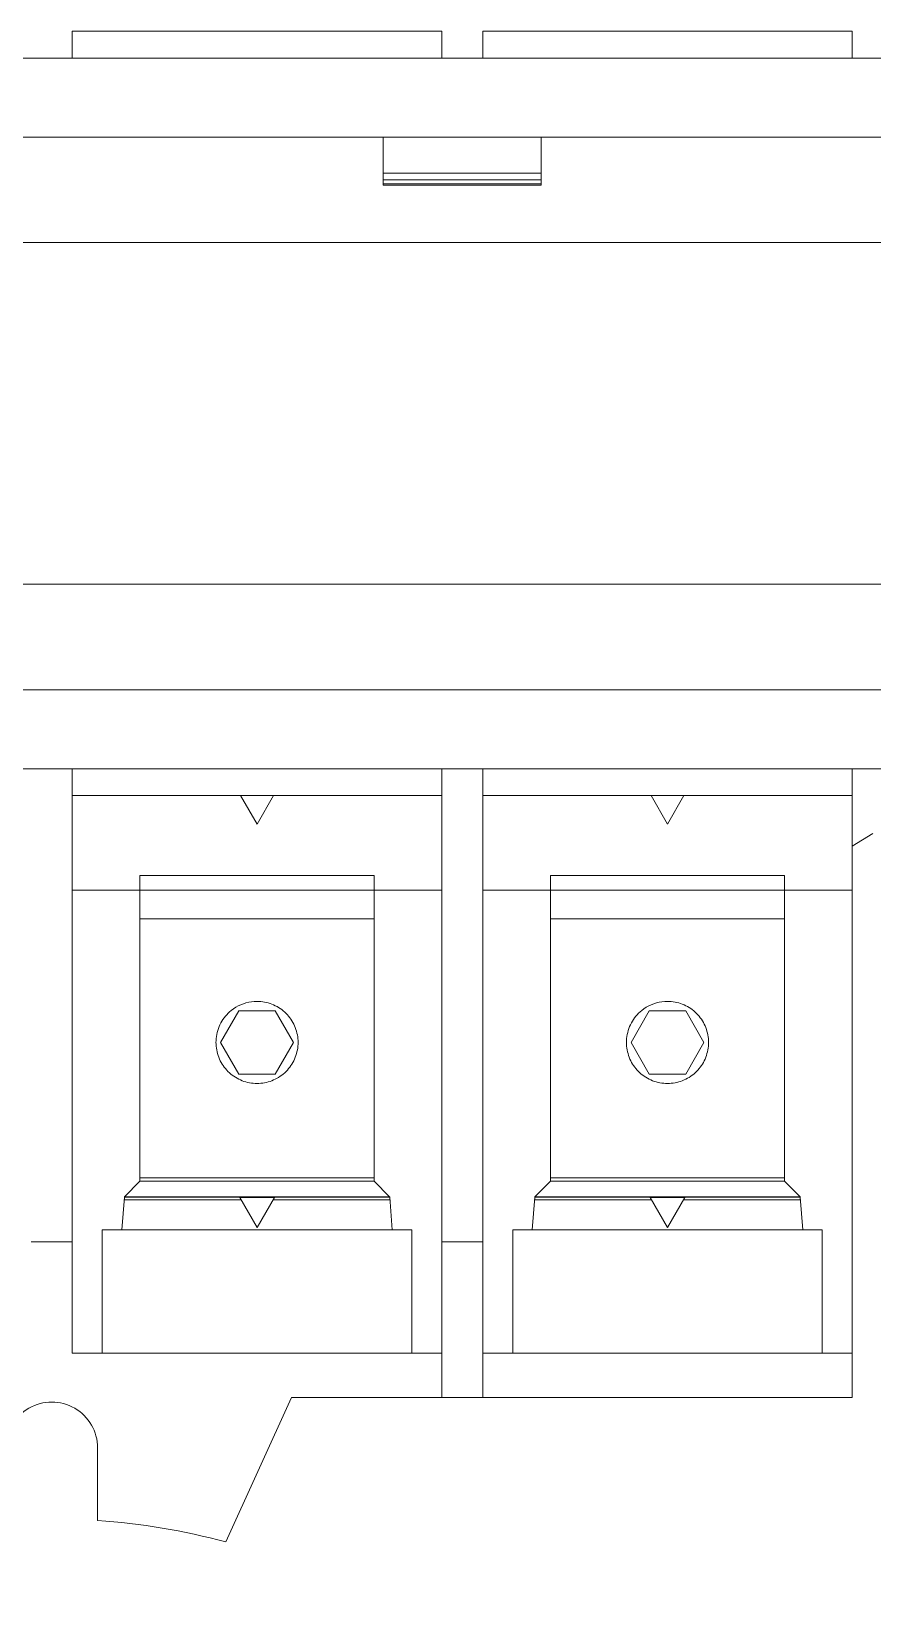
# Model space of a CAD drawing. Header units: millimetres. Extents: x 42151 to 59780, y 37376 to 44547.
# Drawn here: x 47221 to 47274.3, y 42607.9 to 42706.9 of the extents above; entities that cross this region are included whole.
import ezdxf

# ---------------------------------------------------------------- set-up
doc = ezdxf.new("R2010")
doc.units = ezdxf.units.MM
doc.set_wipeout_variables(frame=1)
doc.layers.add('! NO PLOT !', color=7, linetype='Continuous', true_color=0xff75dd, plot=False)
doc.layers.add('000-PI-Oprema', color=30, linetype='Continuous', lineweight=5)
doc.layers.add('004-PI-DIN Šina', color=3, linetype='Continuous')

# ---------------------------------------------------------------- blocks, each defined once
blk = doc.blocks.new('*U153')
at = {"layer": '004-PI-DIN Šina'}
blk.add_lwpolyline([(380, -17.5), (380, 17.5), (0, 17.5), (0, -17.5)], close=True, dxfattribs=at)
for points in [[(0, 12.5), (380, 12.5)], [(0, -12.5), (380, -12.5)]]:
    blk.add_lwpolyline(points, dxfattribs=at)
blk = doc.blocks.new('93444012 - Socomec')
blk.add_wipeout([(49752.772, 45329.634), (49959.472, 45329.634), (49959.472, 45389.334), (50071.472, 45389.334), (50071.472, 45374.334), (50074.472, 45367.406), (50074.472, 45167.262), (50071.481, 45160.748), (50071.481, 45144.334), (50022.052, 45144.334), (50022.052, 45130.534), (49981.412, 45130.534), (49981.412, 45144.334), (49959.472, 45144.334), (49959.472, 45205.034), (49752.772, 45205.034), (49752.772, 45239.934), (49751.472, 45240.734), (49751.472, 45293.934), (49752.772, 45294.734)]).dxf.layer = '! NO PLOT !'
at = {"layer": '000-PI-Oprema'}
for p, q in [((49816.472, 45291.534), (49804.772, 45291.534)), ((49804.772, 45291.534), (49804.772, 45289.834)), ((49828.172, 45291.534), (49816.472, 45291.534)), ((49828.172, 45289.834), (49828.172, 45291.534)), ((49842.472, 45291.534), (49830.772, 45291.534)), ((49830.772, 45291.534), (49830.772, 45289.834)), ((49854.172, 45291.534), (49842.472, 45291.534)), ((49854.172, 45289.834), (49854.172, 45291.534)), ((49751.472, 45289.834), (49959.472, 45289.834)), ((49802.172, 45289.834), (49802.172, 45289.834)), ((49802.172, 45289.834), (49802.172, 45289.834)), ((49804.772, 45289.834), (49804.772, 45289.834)), ((49804.772, 45289.834), (49804.772, 45289.834)), ((49828.172, 45289.834), (49828.172, 45289.834)), ((49828.172, 45289.834), (49828.172, 45289.834)), ((49830.772, 45289.834), (49830.772, 45289.834)), ((49830.772, 45289.834), (49830.772, 45289.834)), ((49854.172, 45289.834), (49854.172, 45289.834)), ((49751.472, 45284.834), (50067.972, 45284.834)), ((49824.472, 45284.834), (49824.472, 45284.834)), ((49824.472, 45284.834), (49824.472, 45282.542)), ((49834.472, 45284.834), (49834.472, 45284.834)), ((49834.472, 45284.834), (49834.472, 45282.542)), ((49824.472, 45282.542), (49834.472, 45282.542)), ((49824.472, 45282.542), (49834.472, 45282.542)), ((49824.472, 45282.542), (49824.472, 45282.127)), ((49824.472, 45282.127), (49834.472, 45282.127)), ((49824.472, 45281.797), (49824.472, 45282.127)), ((49824.472, 45281.878), (49834.472, 45281.878)), ((49834.472, 45282.542), (49834.472, 45282.127)), ((49834.472, 45281.797), (49834.472, 45282.127)), ((49834.472, 45281.797), (49824.472, 45281.797)), ((49751.472, 45278.151), (49959.472, 45278.151)), ((49751.472, 45256.517), (49959.472, 45256.517)), ((50067.972, 45249.834), (49751.472, 45249.834)), ((49751.472, 45244.834), (49959.472, 45244.834)), ((49802.172, 45244.834), (49802.172, 45244.834)), ((49802.172, 45244.834), (49802.172, 45244.834)), ((49804.772, 45244.834), (49804.772, 45243.134)), ((49804.772, 45244.834), (49804.772, 45244.834)), ((49804.772, 45244.834), (49804.772, 45244.834)), ((49828.172, 45244.834), (49828.172, 45244.834)), ((49828.172, 45244.834), (49828.172, 45244.834)), ((49828.172, 45243.134), (49828.172, 45244.834)), ((49830.772, 45244.834), (49830.772, 45243.134)), ((49830.772, 45244.834), (49830.772, 45244.834)), ((49830.772, 45244.834), (49830.772, 45244.834)), ((49854.172, 45244.834), (49854.172, 45244.834)), ((49854.172, 45243.134), (49854.172, 45244.834)), ((49816.472, 45243.134), (49804.772, 45243.134)), ((49804.772, 45243.134), (49804.772, 45237.157)), ((49804.772, 45243.134), (49804.772, 45243.134)), ((49815.433, 45243.134), (49815.433, 45243.134)), ((49815.433, 45243.134), (49816.472, 45241.334)), ((49828.172, 45243.134), (49816.472, 45243.134)), ((49816.472, 45241.334), (49817.511, 45243.134)), ((49817.511, 45243.134), (49817.511, 45243.134)), ((49828.172, 45237.157), (49828.172, 45243.134)), ((49828.172, 45243.134), (49828.172, 45243.134)), ((49842.472, 45243.134), (49830.772, 45243.134)), ((49830.772, 45243.134), (49830.772, 45237.157)), ((49830.772, 45243.134), (49830.772, 45243.134)), ((49841.433, 45243.134), (49841.433, 45243.134)), ((49841.433, 45243.134), (49842.472, 45241.334)), ((49854.172, 45243.134), (49842.472, 45243.134)), ((49842.472, 45241.334), (49843.511, 45243.134)), ((49843.511, 45243.134), (49843.511, 45243.134)), ((49854.172, 45237.157), (49854.172, 45243.134)), ((49854.172, 45243.134), (49854.172, 45243.134)), ((49816.472, 45241.334), (49816.472, 45241.334)), ((49842.472, 45241.334), (49842.472, 45241.334)), ((49854.172, 45239.934), (49855.472, 45240.734)), ((49854.172, 45239.934), (49854.172, 45239.934)), ((49809.052, 45238.084), (49809.052, 45238.084)), ((49809.052, 45238.084), (49809.052, 45235.334)), ((49823.892, 45238.084), (49809.052, 45238.084)), ((49823.892, 45238.084), (49823.892, 45235.334)), ((49823.892, 45238.084), (49823.892, 45238.084)), ((49835.052, 45238.084), (49835.052, 45238.084)), ((49835.052, 45235.334), (49835.052, 45238.084)), ((49849.892, 45238.084), (49835.052, 45238.084)), ((49849.892, 45238.084), (49849.892, 45235.334)), ((49849.892, 45238.084), (49849.892, 45238.084)), ((49804.772, 45237.157), (49804.772, 45237.034)), ((49804.772, 45237.157), (49805.936, 45237.157)), ((49804.772, 45237.157), (49804.772, 45237.157)), ((49804.772, 45237.157), (49804.772, 45237.157)), ((49804.772, 45237.157), (49804.772, 45237.157)), ((49804.772, 45237.157), (49804.772, 45237.157)), ((49804.772, 45237.157), (49804.772, 45237.157)), ((49804.772, 45237.157), (49804.772, 45237.157)), ((49804.772, 45237.034), (49804.772, 45207.834)), ((49805.936, 45237.157), (49807.102, 45237.157)), ((49807.102, 45237.157), (49808.27, 45237.157)), ((49808.27, 45237.157), (49809.439, 45237.157)), ((49809.439, 45237.157), (49810.609, 45237.157)), ((49810.609, 45237.157), (49811.781, 45237.157)), ((49811.781, 45237.157), (49812.953, 45237.157)), ((49812.953, 45237.157), (49814.125, 45237.157)), ((49814.125, 45237.157), (49815.299, 45237.157)), ((49815.299, 45237.157), (49816.472, 45237.157)), ((49816.472, 45237.157), (49817.538, 45237.157)), ((49817.538, 45237.157), (49818.605, 45237.157)), ((49818.605, 45237.157), (49819.671, 45237.157)), ((49819.671, 45237.157), (49820.737, 45237.157)), ((49820.737, 45237.157), (49821.802, 45237.157)), ((49821.802, 45237.157), (49822.866, 45237.157)), ((49822.866, 45237.157), (49823.93, 45237.157)), ((49823.93, 45237.157), (49824.992, 45237.157)), ((49824.992, 45237.157), (49826.054, 45237.157)), ((49826.054, 45237.157), (49827.113, 45237.157)), ((49827.113, 45237.157), (49828.172, 45237.157)), ((49828.172, 45237.034), (49828.172, 45237.157)), ((49828.172, 45237.157), (49828.172, 45237.157)), ((49828.172, 45237.157), (49828.172, 45237.157)), ((49828.172, 45237.157), (49828.172, 45237.157)), ((49828.172, 45237.157), (49828.172, 45237.157)), ((49828.172, 45237.157), (49828.172, 45237.157)), ((49828.172, 45237.157), (49828.172, 45237.157)), ((49828.172, 45207.834), (49828.172, 45237.034)), ((49830.772, 45237.157), (49830.772, 45237.034)), ((49830.772, 45237.157), (49831.936, 45237.157)), ((49830.772, 45237.157), (49830.772, 45237.157)), ((49830.772, 45237.157), (49830.772, 45237.157)), ((49830.772, 45237.157), (49830.772, 45237.157)), ((49830.772, 45237.157), (49830.772, 45237.157)), ((49830.772, 45237.157), (49830.772, 45237.157)), ((49830.772, 45237.157), (49830.772, 45237.157)), ((49830.772, 45237.034), (49830.772, 45207.834)), ((49831.936, 45237.157), (49833.102, 45237.157)), ((49833.102, 45237.157), (49834.27, 45237.157)), ((49834.27, 45237.157), (49835.439, 45237.157)), ((49835.439, 45237.157), (49836.609, 45237.157)), ((49836.609, 45237.157), (49837.781, 45237.157)), ((49837.781, 45237.157), (49838.953, 45237.157)), ((49838.953, 45237.157), (49840.125, 45237.157)), ((49840.125, 45237.157), (49841.299, 45237.157)), ((49841.299, 45237.157), (49842.472, 45237.157)), ((49842.472, 45237.157), (49843.538, 45237.157)), ((49843.538, 45237.157), (49844.605, 45237.157)), ((49844.605, 45237.157), (49845.671, 45237.157)), ((49845.671, 45237.157), (49846.737, 45237.157)), ((49846.737, 45237.157), (49847.802, 45237.157)), ((49847.802, 45237.157), (49848.866, 45237.157)), ((49848.866, 45237.157), (49849.93, 45237.157)), ((49849.93, 45237.157), (49850.992, 45237.157)), ((49850.992, 45237.157), (49852.054, 45237.157)), ((49852.054, 45237.157), (49853.113, 45237.157)), ((49853.113, 45237.157), (49854.172, 45237.157)), ((49854.172, 45237.034), (49854.172, 45237.157)), ((49854.172, 45237.157), (49854.172, 45237.157)), ((49854.172, 45237.157), (49854.172, 45237.157)), ((49854.172, 45237.157), (49854.172, 45237.157)), ((49854.172, 45237.157), (49854.172, 45237.157)), ((49854.172, 45237.157), (49854.172, 45237.157)), ((49854.172, 45237.157), (49854.172, 45237.157)), ((49854.172, 45207.834), (49854.172, 45237.034)), ((49809.052, 45235.334), (49809.052, 45235.334)), ((49809.052, 45218.714), (49809.052, 45235.334)), ((49823.892, 45235.334), (49809.052, 45235.334)), ((49823.892, 45235.334), (49823.892, 45235.334)), ((49823.892, 45235.334), (49823.892, 45218.714)), ((49835.052, 45235.334), (49835.052, 45235.334)), ((49835.052, 45218.714), (49835.052, 45235.334)), ((49849.892, 45235.334), (49835.052, 45235.334)), ((49849.892, 45235.334), (49849.892, 45235.334)), ((49849.892, 45235.334), (49849.892, 45218.714)), ((49814.162, 45227.509), (49815.317, 45229.509)), ((49814.644, 45229.358), (49814.555, 45229.265)), ((49814.738, 45229.447), (49814.644, 45229.358)), ((49814.837, 45229.53), (49814.738, 45229.447)), ((49814.978, 45229.637), (49814.837, 45229.53)), ((49815.126, 45229.733), (49814.978, 45229.637)), ((49815.281, 45229.82), (49815.126, 45229.733)), ((49815.44, 45229.895), (49815.281, 45229.82)), ((49815.317, 45229.509), (49817.627, 45229.509)), ((49815.317, 45229.509), (49815.317, 45229.509)), ((49815.605, 45229.96), (49815.44, 45229.895)), ((49815.773, 45230.013), (49815.605, 45229.96)), ((49815.945, 45230.055), (49815.773, 45230.013)), ((49816.12, 45230.085), (49815.945, 45230.055)), ((49816.296, 45230.103), (49816.12, 45230.085)), ((49816.472, 45230.109), (49816.296, 45230.103)), ((49816.592, 45230.106), (49816.472, 45230.109)), ((49816.712, 45230.098), (49816.592, 45230.106)), ((49816.831, 45230.084), (49816.712, 45230.098)), ((49816.95, 45230.064), (49816.831, 45230.084)), ((49817.068, 45230.04), (49816.95, 45230.064)), ((49817.184, 45230.009), (49817.068, 45230.04)), ((49817.299, 45229.974), (49817.184, 45230.009)), ((49817.411, 45229.933), (49817.299, 45229.974)), ((49817.522, 45229.887), (49817.411, 45229.933)), ((49817.631, 45229.836), (49817.522, 45229.887)), ((49817.627, 45229.509), (49818.781, 45227.509)), ((49817.627, 45229.509), (49817.627, 45229.509)), ((49817.737, 45229.78), (49817.631, 45229.836)), ((49817.841, 45229.719), (49817.737, 45229.78)), ((49817.942, 45229.653), (49817.841, 45229.719)), ((49818.039, 45229.583), (49817.942, 45229.653)), ((49818.133, 45229.509), (49818.039, 45229.583)), ((49818.223, 45229.43), (49818.133, 45229.509)), ((49818.31, 45229.347), (49818.223, 45229.43)), ((49818.393, 45229.26), (49818.31, 45229.347)), ((49840.162, 45227.509), (49841.317, 45229.509)), ((49840.644, 45229.358), (49840.555, 45229.265)), ((49840.738, 45229.447), (49840.644, 45229.358)), ((49840.837, 45229.53), (49840.738, 45229.447)), ((49840.978, 45229.637), (49840.837, 45229.53)), ((49841.126, 45229.733), (49840.978, 45229.637)), ((49841.281, 45229.82), (49841.126, 45229.733)), ((49841.44, 45229.895), (49841.281, 45229.82)), ((49841.317, 45229.509), (49843.627, 45229.509)), ((49841.317, 45229.509), (49841.317, 45229.509)), ((49841.605, 45229.96), (49841.44, 45229.895)), ((49841.773, 45230.013), (49841.605, 45229.96)), ((49841.945, 45230.055), (49841.773, 45230.013)), ((49842.12, 45230.085), (49841.945, 45230.055)), ((49842.296, 45230.103), (49842.12, 45230.085)), ((49842.472, 45230.109), (49842.296, 45230.103)), ((49842.592, 45230.106), (49842.472, 45230.109)), ((49842.712, 45230.098), (49842.592, 45230.106)), ((49842.831, 45230.084), (49842.712, 45230.098)), ((49842.95, 45230.064), (49842.831, 45230.084)), ((49843.068, 45230.04), (49842.95, 45230.064)), ((49843.184, 45230.009), (49843.068, 45230.04)), ((49843.299, 45229.974), (49843.184, 45230.009)), ((49843.411, 45229.933), (49843.299, 45229.974)), ((49843.522, 45229.887), (49843.411, 45229.933)), ((49843.631, 45229.836), (49843.522, 45229.887)), ((49843.627, 45229.509), (49844.781, 45227.509)), ((49843.627, 45229.509), (49843.627, 45229.509)), ((49843.737, 45229.78), (49843.631, 45229.836)), ((49843.841, 45229.719), (49843.737, 45229.78)), ((49843.942, 45229.653), (49843.841, 45229.719)), ((49844.039, 45229.583), (49843.942, 45229.653)), ((49844.133, 45229.509), (49844.039, 45229.583)), ((49844.223, 45229.43), (49844.133, 45229.509)), ((49844.31, 45229.347), (49844.223, 45229.43)), ((49844.393, 45229.26), (49844.31, 45229.347)), ((49814.026, 45228.39), (49813.985, 45228.269)), ((49814.072, 45228.51), (49814.026, 45228.39)), ((49814.125, 45228.627), (49814.072, 45228.51)), ((49814.183, 45228.742), (49814.125, 45228.627)), ((49814.247, 45228.854), (49814.183, 45228.742)), ((49814.316, 45228.962), (49814.247, 45228.854)), ((49814.39, 45229.067), (49814.316, 45228.962)), ((49814.47, 45229.168), (49814.39, 45229.067)), ((49814.555, 45229.265), (49814.47, 45229.168)), ((49818.472, 45229.169), (49818.393, 45229.26)), ((49818.547, 45229.075), (49818.472, 45229.169)), ((49818.617, 45228.978), (49818.547, 45229.075)), ((49818.682, 45228.878), (49818.617, 45228.978)), ((49818.743, 45228.774), (49818.682, 45228.878)), ((49818.799, 45228.668), (49818.743, 45228.774)), ((49818.85, 45228.559), (49818.799, 45228.668)), ((49818.896, 45228.448), (49818.85, 45228.559)), ((49818.937, 45228.335), (49818.896, 45228.448)), ((49818.973, 45228.22), (49818.937, 45228.335)), ((49840.026, 45228.39), (49839.985, 45228.269)), ((49840.072, 45228.51), (49840.026, 45228.39)), ((49840.125, 45228.627), (49840.072, 45228.51)), ((49840.183, 45228.742), (49840.125, 45228.627)), ((49840.247, 45228.854), (49840.183, 45228.742)), ((49840.316, 45228.962), (49840.247, 45228.854)), ((49840.39, 45229.067), (49840.316, 45228.962)), ((49840.47, 45229.168), (49840.39, 45229.067)), ((49840.555, 45229.265), (49840.47, 45229.168)), ((49844.472, 45229.169), (49844.393, 45229.26)), ((49844.547, 45229.075), (49844.472, 45229.169)), ((49844.617, 45228.978), (49844.547, 45229.075)), ((49844.682, 45228.878), (49844.617, 45228.978)), ((49844.743, 45228.774), (49844.682, 45228.878)), ((49844.799, 45228.668), (49844.743, 45228.774)), ((49844.85, 45228.559), (49844.799, 45228.668)), ((49844.896, 45228.448), (49844.85, 45228.559)), ((49844.937, 45228.335), (49844.896, 45228.448)), ((49844.973, 45228.22), (49844.937, 45228.335)), ((49813.875, 45227.637), (49813.872, 45227.509)), ((49813.872, 45227.509), (49813.875, 45227.389)), ((49813.885, 45227.765), (49813.875, 45227.637)), ((49813.875, 45227.389), (49813.883, 45227.269)), ((49813.901, 45227.893), (49813.885, 45227.765)), ((49813.923, 45228.02), (49813.901, 45227.893)), ((49813.951, 45228.145), (49813.923, 45228.02)), ((49813.985, 45228.269), (49813.951, 45228.145)), ((49814.162, 45227.509), (49814.162, 45227.509)), ((49815.317, 45225.509), (49814.162, 45227.509)), ((49818.781, 45227.509), (49817.627, 45225.509)), ((49818.781, 45227.509), (49818.781, 45227.509)), ((49819.003, 45228.104), (49818.973, 45228.22)), ((49819.027, 45227.987), (49819.003, 45228.104)), ((49819.047, 45227.869), (49819.027, 45227.987)), ((49819.06, 45227.749), (49819.047, 45227.869)), ((49819.069, 45227.629), (49819.06, 45227.749)), ((49819.061, 45227.269), (49819.069, 45227.389)), ((49819.072, 45227.509), (49819.069, 45227.629)), ((49819.069, 45227.389), (49819.072, 45227.509)), ((49839.875, 45227.637), (49839.872, 45227.509)), ((49839.872, 45227.509), (49839.875, 45227.389)), ((49839.885, 45227.765), (49839.875, 45227.637)), ((49839.875, 45227.389), (49839.883, 45227.269)), ((49839.901, 45227.893), (49839.885, 45227.765)), ((49839.923, 45228.02), (49839.901, 45227.893)), ((49839.951, 45228.145), (49839.923, 45228.02)), ((49839.985, 45228.269), (49839.951, 45228.145)), ((49840.162, 45227.509), (49840.162, 45227.509)), ((49841.317, 45225.509), (49840.162, 45227.509)), ((49844.781, 45227.509), (49843.627, 45225.509)), ((49844.781, 45227.509), (49844.781, 45227.509)), ((49845.003, 45228.104), (49844.973, 45228.22)), ((49845.027, 45227.987), (49845.003, 45228.104)), ((49845.047, 45227.869), (49845.027, 45227.987)), ((49845.06, 45227.749), (49845.047, 45227.869)), ((49845.069, 45227.629), (49845.06, 45227.749)), ((49845.061, 45227.269), (49845.069, 45227.389)), ((49845.072, 45227.509), (49845.069, 45227.629)), ((49845.069, 45227.389), (49845.072, 45227.509)), ((49813.883, 45227.269), (49813.897, 45227.15)), ((49813.897, 45227.15), (49813.916, 45227.031)), ((49813.916, 45227.031), (49813.941, 45226.914)), ((49813.941, 45226.914), (49813.971, 45226.797)), ((49813.971, 45226.797), (49814.007, 45226.683)), ((49814.007, 45226.683), (49814.047, 45226.57)), ((49814.047, 45226.57), (49814.093, 45226.459)), ((49814.093, 45226.459), (49814.144, 45226.351)), ((49814.144, 45226.351), (49814.2, 45226.244)), ((49818.744, 45226.245), (49818.8, 45226.351)), ((49818.8, 45226.351), (49818.85, 45226.459)), ((49818.85, 45226.459), (49818.896, 45226.57)), ((49818.896, 45226.57), (49818.937, 45226.683)), ((49818.937, 45226.683), (49818.972, 45226.798)), ((49818.972, 45226.798), (49819.003, 45226.914)), ((49819.003, 45226.914), (49819.028, 45227.032)), ((49819.028, 45227.032), (49819.047, 45227.15)), ((49819.047, 45227.15), (49819.061, 45227.269)), ((49839.883, 45227.269), (49839.897, 45227.15)), ((49839.897, 45227.15), (49839.916, 45227.031)), ((49839.916, 45227.031), (49839.941, 45226.914)), ((49839.941, 45226.914), (49839.971, 45226.797)), ((49839.971, 45226.797), (49840.007, 45226.683)), ((49840.007, 45226.683), (49840.047, 45226.57)), ((49840.047, 45226.57), (49840.093, 45226.459)), ((49840.093, 45226.459), (49840.144, 45226.351)), ((49840.144, 45226.351), (49840.2, 45226.244)), ((49844.744, 45226.245), (49844.8, 45226.351)), ((49844.8, 45226.351), (49844.85, 45226.459)), ((49844.85, 45226.459), (49844.896, 45226.57)), ((49844.896, 45226.57), (49844.937, 45226.683)), ((49844.937, 45226.683), (49844.972, 45226.798)), ((49844.972, 45226.798), (49845.003, 45226.914)), ((49845.003, 45226.914), (49845.028, 45227.032)), ((49845.028, 45227.032), (49845.047, 45227.15)), ((49845.047, 45227.15), (49845.061, 45227.269)), ((49814.2, 45226.244), (49814.261, 45226.14)), ((49814.261, 45226.14), (49814.327, 45226.04)), ((49814.327, 45226.04), (49814.397, 45225.942)), ((49814.397, 45225.942), (49814.471, 45225.848)), ((49814.471, 45225.848), (49814.55, 45225.758)), ((49814.55, 45225.758), (49814.633, 45225.671)), ((49814.633, 45225.671), (49814.72, 45225.588)), ((49814.72, 45225.588), (49814.811, 45225.509)), ((49814.811, 45225.509), (49814.905, 45225.434)), ((49814.905, 45225.434), (49815.002, 45225.364)), ((49815.002, 45225.364), (49815.103, 45225.299)), ((49815.317, 45225.509), (49815.317, 45225.509)), ((49817.627, 45225.509), (49815.317, 45225.509)), ((49817.627, 45225.509), (49817.627, 45225.509)), ((49817.84, 45225.298), (49817.941, 45225.364)), ((49817.941, 45225.364), (49818.039, 45225.435)), ((49818.039, 45225.435), (49818.133, 45225.509)), ((49818.133, 45225.509), (49818.224, 45225.588)), ((49818.224, 45225.588), (49818.311, 45225.671)), ((49818.311, 45225.671), (49818.393, 45225.757)), ((49818.393, 45225.757), (49818.472, 45225.848)), ((49818.472, 45225.848), (49818.547, 45225.942)), ((49818.547, 45225.942), (49818.617, 45226.04)), ((49818.617, 45226.04), (49818.683, 45226.141)), ((49818.683, 45226.141), (49818.744, 45226.245)), ((49840.2, 45226.244), (49840.261, 45226.14)), ((49840.261, 45226.14), (49840.327, 45226.04)), ((49840.327, 45226.04), (49840.397, 45225.942)), ((49840.397, 45225.942), (49840.471, 45225.848)), ((49840.471, 45225.848), (49840.55, 45225.758)), ((49840.55, 45225.758), (49840.633, 45225.671)), ((49840.633, 45225.671), (49840.72, 45225.588)), ((49840.72, 45225.588), (49840.811, 45225.509)), ((49840.811, 45225.509), (49840.905, 45225.434)), ((49840.905, 45225.434), (49841.002, 45225.364)), ((49841.002, 45225.364), (49841.103, 45225.299)), ((49841.317, 45225.509), (49841.317, 45225.509)), ((49843.627, 45225.509), (49841.317, 45225.509)), ((49843.627, 45225.509), (49843.627, 45225.509)), ((49843.84, 45225.298), (49843.941, 45225.364)), ((49843.941, 45225.364), (49844.039, 45225.435)), ((49844.039, 45225.435), (49844.133, 45225.509)), ((49844.133, 45225.509), (49844.224, 45225.588)), ((49844.224, 45225.588), (49844.311, 45225.671)), ((49844.311, 45225.671), (49844.393, 45225.757)), ((49844.393, 45225.757), (49844.472, 45225.848)), ((49844.472, 45225.848), (49844.547, 45225.942)), ((49844.547, 45225.942), (49844.617, 45226.04)), ((49844.617, 45226.04), (49844.683, 45226.141)), ((49844.683, 45226.141), (49844.744, 45226.245)), ((49815.103, 45225.299), (49815.206, 45225.238)), ((49815.206, 45225.238), (49815.312, 45225.182)), ((49815.312, 45225.182), (49815.421, 45225.131)), ((49815.421, 45225.131), (49815.532, 45225.085)), ((49815.532, 45225.085), (49815.646, 45225.044)), ((49815.646, 45225.044), (49815.76, 45225.008)), ((49815.76, 45225.008), (49815.876, 45224.978)), ((49815.876, 45224.978), (49815.993, 45224.953)), ((49815.993, 45224.953), (49816.112, 45224.934)), ((49816.112, 45224.934), (49816.231, 45224.92)), ((49816.231, 45224.92), (49816.352, 45224.912)), ((49816.352, 45224.912), (49816.472, 45224.909)), ((49816.472, 45224.909), (49816.592, 45224.912)), ((49816.592, 45224.912), (49816.712, 45224.92)), ((49816.712, 45224.92), (49816.831, 45224.934)), ((49816.831, 45224.934), (49816.949, 45224.953)), ((49816.949, 45224.953), (49817.067, 45224.978)), ((49817.067, 45224.978), (49817.183, 45225.008)), ((49817.183, 45225.008), (49817.298, 45225.044)), ((49817.298, 45225.044), (49817.411, 45225.085)), ((49817.411, 45225.085), (49817.522, 45225.131)), ((49817.522, 45225.131), (49817.631, 45225.181)), ((49817.631, 45225.181), (49817.737, 45225.237)), ((49817.737, 45225.237), (49817.84, 45225.298)), ((49841.103, 45225.299), (49841.206, 45225.238)), ((49841.206, 45225.238), (49841.312, 45225.182)), ((49841.312, 45225.182), (49841.421, 45225.131)), ((49841.421, 45225.131), (49841.532, 45225.085)), ((49841.532, 45225.085), (49841.646, 45225.044)), ((49841.646, 45225.044), (49841.76, 45225.008)), ((49841.76, 45225.008), (49841.876, 45224.978)), ((49841.876, 45224.978), (49841.993, 45224.953)), ((49841.993, 45224.953), (49842.112, 45224.934)), ((49842.112, 45224.934), (49842.231, 45224.92)), ((49842.231, 45224.92), (49842.352, 45224.912)), ((49842.352, 45224.912), (49842.472, 45224.909)), ((49842.472, 45224.909), (49842.592, 45224.912)), ((49842.592, 45224.912), (49842.712, 45224.92)), ((49842.712, 45224.92), (49842.831, 45224.934)), ((49842.831, 45224.934), (49842.949, 45224.953)), ((49842.949, 45224.953), (49843.067, 45224.978)), ((49843.067, 45224.978), (49843.183, 45225.008)), ((49843.183, 45225.008), (49843.298, 45225.044)), ((49843.298, 45225.044), (49843.411, 45225.085)), ((49843.411, 45225.085), (49843.522, 45225.131)), ((49843.522, 45225.131), (49843.631, 45225.181)), ((49843.631, 45225.181), (49843.737, 45225.237)), ((49843.737, 45225.237), (49843.84, 45225.298)), ((49809.052, 45218.714), (49808.072, 45217.734)), ((49823.892, 45218.934), (49809.052, 45218.934)), ((49809.052, 45218.734), (49823.892, 45218.734)), ((49809.052, 45218.714), (49809.052, 45218.714)), ((49809.052, 45218.714), (49809.052, 45218.714)), ((49823.892, 45218.714), (49823.892, 45218.714)), ((49823.892, 45218.714), (49823.892, 45218.714)), ((49824.872, 45217.734), (49823.892, 45218.714)), ((49835.052, 45218.714), (49834.072, 45217.734)), ((49849.892, 45218.934), (49835.052, 45218.934)), ((49835.052, 45218.734), (49849.892, 45218.734)), ((49835.052, 45218.714), (49835.052, 45218.714)), ((49835.052, 45218.714), (49835.052, 45218.714)), ((49849.892, 45218.714), (49849.892, 45218.714)), ((49849.892, 45218.714), (49849.892, 45218.714)), ((49850.872, 45217.734), (49849.892, 45218.714)), ((49807.902, 45215.634), (49808.07, 45217.709)), ((49808.056, 45217.534), (49815.461, 45217.534)), ((49808.056, 45217.534), (49808.056, 45217.534)), ((49808.07, 45217.709), (49808.072, 45217.734)), ((49808.07, 45217.709), (49824.874, 45217.709)), ((49808.07, 45217.709), (49808.07, 45217.709)), ((49824.872, 45217.734), (49808.072, 45217.734)), ((49808.072, 45217.734), (49808.072, 45217.734)), ((49808.072, 45217.734), (49808.072, 45217.734)), ((49817.569, 45217.684), (49815.375, 45217.684)), ((49815.375, 45217.684), (49816.472, 45215.784)), ((49815.461, 45217.534), (49815.461, 45217.534)), ((49816.472, 45215.784), (49817.569, 45217.684)), ((49817.482, 45217.534), (49824.888, 45217.534)), ((49817.482, 45217.534), (49817.482, 45217.534)), ((49824.872, 45217.734), (49824.872, 45217.734)), ((49824.872, 45217.734), (49824.872, 45217.734)), ((49824.872, 45217.734), (49824.874, 45217.709)), ((49825.042, 45215.634), (49824.874, 45217.709)), ((49824.874, 45217.709), (49824.874, 45217.709)), ((49824.888, 45217.534), (49824.888, 45217.534)), ((49833.902, 45215.634), (49834.07, 45217.709)), ((49841.461, 45217.534), (49834.056, 45217.534)), ((49834.056, 45217.534), (49834.056, 45217.534)), ((49834.07, 45217.709), (49834.072, 45217.734)), ((49834.07, 45217.709), (49850.874, 45217.709)), ((49834.07, 45217.709), (49834.07, 45217.709)), ((49850.872, 45217.734), (49834.072, 45217.734)), ((49834.072, 45217.734), (49834.072, 45217.734)), ((49834.072, 45217.734), (49834.072, 45217.734)), ((49843.569, 45217.684), (49841.375, 45217.684)), ((49841.375, 45217.684), (49842.472, 45215.784)), ((49841.461, 45217.534), (49841.461, 45217.534)), ((49842.472, 45215.784), (49843.569, 45217.684)), ((49850.888, 45217.534), (49843.482, 45217.534)), ((49843.482, 45217.534), (49843.482, 45217.534)), ((49850.872, 45217.734), (49850.872, 45217.734)), ((49850.872, 45217.734), (49850.872, 45217.734)), ((49850.872, 45217.734), (49850.874, 45217.709)), ((49851.042, 45215.634), (49850.874, 45217.709)), ((49850.874, 45217.709), (49850.874, 45217.709)), ((49850.888, 45217.534), (49850.888, 45217.534)), ((49806.672, 45215.634), (49806.672, 45207.834)), ((49806.672, 45215.634), (49807.563, 45215.634)), ((49806.672, 45215.634), (49806.672, 45215.634)), ((49807.563, 45215.634), (49808.454, 45215.634)), ((49807.902, 45215.634), (49807.902, 45215.634)), ((49808.454, 45215.634), (49809.345, 45215.634)), ((49809.345, 45215.634), (49810.235, 45215.634)), ((49810.235, 45215.634), (49811.126, 45215.634)), ((49811.126, 45215.634), (49812.017, 45215.634)), ((49812.017, 45215.634), (49812.908, 45215.634)), ((49812.908, 45215.634), (49813.799, 45215.634)), ((49813.799, 45215.634), (49814.69, 45215.634)), ((49814.69, 45215.634), (49815.581, 45215.634)), ((49815.581, 45215.634), (49816.472, 45215.634)), ((49816.472, 45215.784), (49816.472, 45215.784)), ((49816.472, 45215.634), (49817.452, 45215.634)), ((49817.452, 45215.634), (49818.432, 45215.634)), ((49818.432, 45215.634), (49819.412, 45215.634)), ((49819.412, 45215.634), (49820.392, 45215.634)), ((49820.392, 45215.634), (49821.372, 45215.634)), ((49821.372, 45215.634), (49822.352, 45215.634)), ((49822.352, 45215.634), (49823.332, 45215.634)), ((49823.332, 45215.634), (49824.312, 45215.634)), ((49824.312, 45215.634), (49825.292, 45215.634)), ((49825.042, 45215.634), (49825.042, 45215.634)), ((49825.292, 45215.634), (49826.272, 45215.634)), ((49826.272, 45207.834), (49826.272, 45215.634)), ((49826.272, 45215.634), (49826.272, 45215.634)), ((49832.672, 45215.634), (49832.672, 45207.834)), ((49832.672, 45215.634), (49833.761, 45215.634)), ((49832.672, 45215.634), (49832.672, 45215.634)), ((49833.761, 45215.634), (49834.849, 45215.634)), ((49833.902, 45215.634), (49833.902, 45215.634)), ((49834.849, 45215.634), (49835.938, 45215.634)), ((49835.938, 45215.634), (49837.027, 45215.634)), ((49837.027, 45215.634), (49838.116, 45215.634)), ((49838.116, 45215.634), (49839.205, 45215.634)), ((49839.205, 45215.634), (49840.294, 45215.634)), ((49840.294, 45215.634), (49841.383, 45215.634)), ((49841.383, 45215.634), (49842.472, 45215.634)), ((49842.472, 45215.784), (49842.472, 45215.784)), ((49842.472, 45215.634), (49843.452, 45215.634)), ((49843.452, 45215.634), (49844.432, 45215.634)), ((49844.432, 45215.634), (49845.412, 45215.634)), ((49845.412, 45215.634), (49846.392, 45215.634)), ((49846.392, 45215.634), (49847.373, 45215.634)), ((49847.373, 45215.634), (49848.353, 45215.634)), ((49848.353, 45215.634), (49849.333, 45215.634)), ((49849.333, 45215.634), (49850.313, 45215.634)), ((49850.313, 45215.634), (49851.292, 45215.634)), ((49851.042, 45215.634), (49851.042, 45215.634)), ((49851.292, 45215.634), (49852.272, 45215.634)), ((49852.272, 45215.634), (49852.272, 45215.634)), ((49852.272, 45215.634), (49852.272, 45207.834)), ((49802.172, 45214.884), (49804.772, 45214.884)), ((49804.772, 45214.884), (49804.772, 45214.884)), ((49828.172, 45214.884), (49828.172, 45214.884)), ((49828.172, 45214.884), (49830.772, 45214.884)), ((49830.772, 45214.884), (49830.772, 45214.884)), ((49805.043, 45207.834), (49804.772, 45207.834)), ((49804.772, 45207.834), (49804.772, 45207.834)), ((49805.314, 45207.834), (49805.043, 45207.834)), ((49805.586, 45207.834), (49805.314, 45207.834)), ((49805.857, 45207.834), (49805.586, 45207.834)), ((49806.128, 45207.834), (49805.857, 45207.834)), ((49806.4, 45207.834), (49806.128, 45207.834)), ((49806.672, 45207.834), (49806.4, 45207.834)), ((49826.272, 45207.834), (49806.672, 45207.834)), ((49806.672, 45207.834), (49806.672, 45207.834)), ((49826.272, 45207.834), (49826.272, 45207.834)), ((49826.544, 45207.834), (49826.272, 45207.834)), ((49826.815, 45207.834), (49826.544, 45207.834)), ((49827.087, 45207.834), (49826.815, 45207.834)), ((49827.358, 45207.834), (49827.087, 45207.834)), ((49827.629, 45207.834), (49827.358, 45207.834)), ((49827.901, 45207.834), (49827.629, 45207.834)), ((49828.172, 45207.834), (49827.901, 45207.834)), ((49828.172, 45207.834), (49828.172, 45207.834)), ((49828.172, 45205.034), (49828.172, 45207.834)), ((49831.043, 45207.834), (49830.772, 45207.834)), ((49830.772, 45207.834), (49830.772, 45205.034)), ((49830.772, 45207.834), (49830.772, 45207.834)), ((49831.314, 45207.834), (49831.043, 45207.834)), ((49831.586, 45207.834), (49831.314, 45207.834)), ((49831.857, 45207.834), (49831.586, 45207.834)), ((49832.128, 45207.834), (49831.857, 45207.834)), ((49832.4, 45207.834), (49832.128, 45207.834)), ((49832.672, 45207.834), (49832.4, 45207.834)), ((49832.672, 45207.834), (49832.672, 45207.834)), ((49832.672, 45207.834), (49852.272, 45207.834)), ((49852.272, 45207.834), (49852.272, 45207.834)), ((49852.544, 45207.834), (49852.272, 45207.834)), ((49852.815, 45207.834), (49852.544, 45207.834)), ((49853.087, 45207.834), (49852.815, 45207.834)), ((49853.358, 45207.834), (49853.087, 45207.834)), ((49853.63, 45207.834), (49853.358, 45207.834)), ((49853.901, 45207.834), (49853.63, 45207.834)), ((49854.172, 45207.834), (49853.901, 45207.834)), ((49854.172, 45207.834), (49854.172, 45207.834)), ((49854.172, 45207.834), (49854.172, 45205.034)), ((49818.666, 45205.034), (49814.494, 45195.88)), ((49828.172, 45205.034), (49818.666, 45205.034)), ((49818.666, 45205.034), (49818.666, 45205.034)), ((49828.172, 45205.034), (49828.172, 45205.034)), ((49828.172, 45205.034), (49830.772, 45205.034)), ((49830.772, 45205.034), (49830.772, 45205.034)), ((49854.172, 45205.034), (49830.772, 45205.034)), ((49854.172, 45205.034), (49854.172, 45205.034)), ((49806.372, 45197.235), (49806.372, 45201.834)), ((49806.372, 45201.834), (49806.372, 45201.834)), ((49806.372, 45197.235), (49806.372, 45197.235)), ((49814.494, 45195.88), (49814.494, 45195.88))]:
    blk.add_line(p, q, dxfattribs=at)
for centre, major_axis, start_param, end_param in [((49803.472, 45201.834), (2.9, 0), 0, 3.141593), ((49803.472, 45154.834), (42.5, 0), 1.308443, 1.502508)]:
    blk.add_ellipse(centre, major_axis=major_axis, ratio=1, start_param=start_param, end_param=end_param, dxfattribs=at)

msp = doc.modelspace()

# ---------------------------------------------------------------- block references
msp.add_blockref('*U153', (47138.445, 42682.747))

# ---------------------------------------------------------------- next in the draw order: block references
at = {"layer": '000-PI-Oprema'}
msp.add_blockref('93444012 - Socomec', (-2581.202, -2584.587), dxfattribs=at)

doc.saveas('drawing.dxf')
